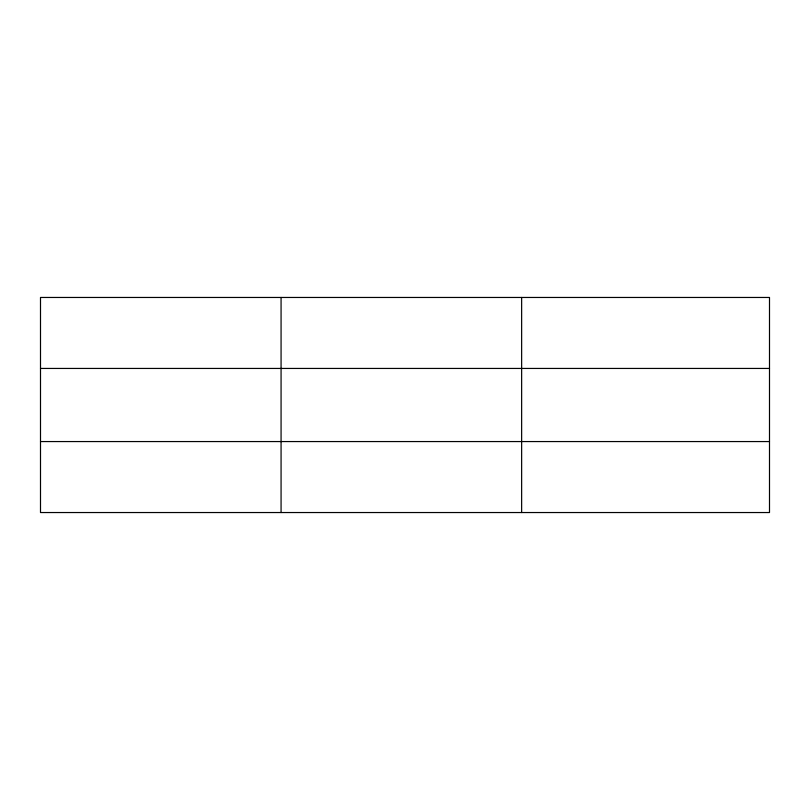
<?xml version="1.0" encoding="UTF-8"?>
<svg xmlns="http://www.w3.org/2000/svg" width="810" height="810" viewBox="0 0 810 810"><rect width="100%" height="100%" fill="white"/><g stroke="black" fill="none" stroke-linecap="round" stroke-linejoin="round"><path stroke-width="1.21" d="M281.07 297.462L281.07 512.538M521.64 297.462L521.64 512.538M769.5 368.439L769.5 297.462L40.5 297.462L40.5 512.538L769.5 512.538L769.5 368.439L40.5 368.439M40.5 441.561L769.5 441.561"/></g></svg>
